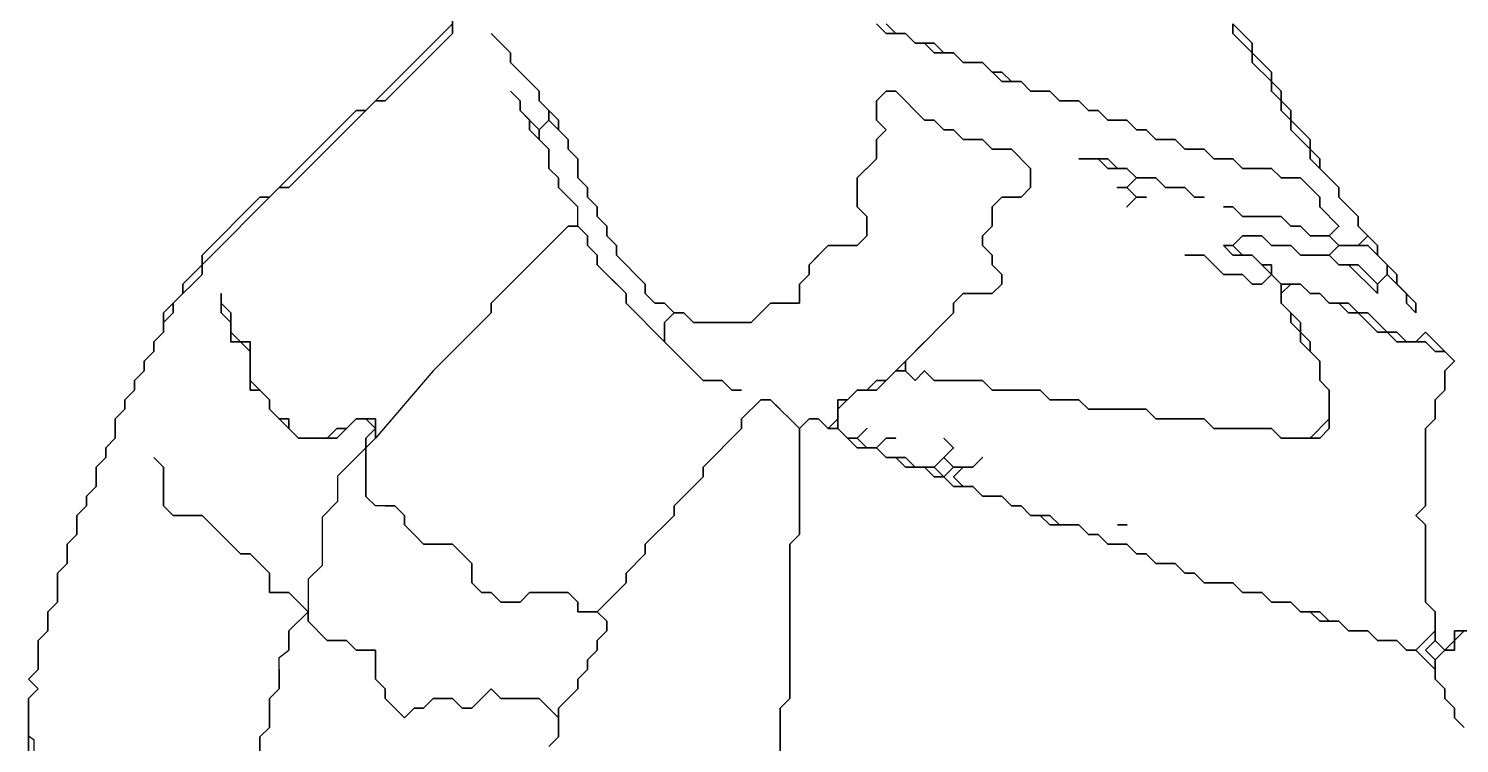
# Model space of a CAD drawing. Header units: millimetres. Extents: x 0.67 to 7.47, y 0.49 to 4.89.
# Drawn here: x 0.695 to 2.757, y 1.77 to 2.8 of the extents above; entities that cross this region are included whole.
import ezdxf

# ---------------------------------------------------------------- set-up
doc = ezdxf.new("R2010")
doc.units = ezdxf.units.MM
doc.layers.add('PDF_幾何圖形', color=7, linetype='Continuous')

msp = doc.modelspace()

# ---------------------------------------------------------------- linework, layer by layer
for p, q in [((1.4724, 2.5567), (1.4863, 2.5428)), ((1.4863, 2.515), (1.4863, 2.5428)), ((1.5558, 2.4039), (1.6113, 2.3483)), ((1.278, 2.3067), (1.1946, 2.2095)), ((1.1808, 2.1956), (1.1401, 2.1549)), ((1.1401, 2.1549), (1.1401, 2.1369)), ((1.1401, 2.1369), (1.1401, 2.1183)), ((1.1946, 2.112), (1.1808, 2.1256)), ((1.1401, 2.1183), (1.1179, 2.0959)), ((1.2085, 2.1122), (1.1946, 2.112)), ((1.1179, 2.0959), (1.1179, 2.0702)), ((1.1179, 2.0702), (1.1179, 2.0258)), ((1.1179, 2.0258), (1.0974, 2.0062)), ((1.0974, 2.0062), (1.0974, 1.9595)), ((1.0558, 1.8933), (1.0696, 1.9039)), ((1.0558, 1.8761), (1.0558, 1.8933)), ((0.7025, 1.7744), (0.6946, 1.7801)), ((0.7025, 1.7496), (0.7025, 1.7744))]:
    msp.add_line(p, q)
at = {"layer": 'PDF_幾何圖形', "lineweight": 35}
for p, q in [((1.3058, 2.8067), (1.1808, 2.6817)), ((1.3058, 2.7928), (1.3058, 2.8206)), ((1.9169, 2.8067), (1.9308, 2.7928)), ((2.4585, 2.7789), (2.4308, 2.8067)), ((1.2085, 2.6956), (1.3058, 2.7928)), ((1.3891, 2.765), (1.3613, 2.7928)), ((1.3613, 2.7928), (1.3891, 2.765)), ((1.9308, 2.7928), (1.9585, 2.7928)), ((1.9585, 2.7928), (1.9724, 2.7789)), ((1.3891, 2.7511), (1.3891, 2.765)), ((1.3891, 2.765), (1.3891, 2.7511)), ((1.9724, 2.7789), (1.9863, 2.7789)), ((1.9863, 2.7789), (2.0002, 2.765)), ((2.0002, 2.765), (2.028, 2.765)), ((2.028, 2.765), (2.0419, 2.7511)), ((2.4585, 2.765), (2.4585, 2.7789)), ((2.4863, 2.7372), (2.4585, 2.765)), ((1.4308, 2.7095), (1.3891, 2.7511)), ((1.3891, 2.7511), (1.4308, 2.7095)), ((2.0419, 2.7511), (2.0696, 2.7511)), ((2.0696, 2.7511), (2.0974, 2.7233)), ((2.0974, 2.7233), (2.1252, 2.7233)), ((2.1252, 2.7233), (2.1391, 2.7095)), ((2.4863, 2.7233), (2.4863, 2.7372)), ((2.5002, 2.7095), (2.4863, 2.7233)), ((1.403, 2.6956), (1.3891, 2.7095)), ((1.3891, 2.7095), (1.403, 2.6956)), ((1.4308, 2.6956), (1.4308, 2.7095)), ((1.4308, 2.7095), (1.4308, 2.6956)), ((1.9169, 2.6956), (1.9308, 2.7095)), ((1.9446, 2.7095), (1.9308, 2.7095)), ((1.9863, 2.6678), (1.9446, 2.7095)), ((2.1391, 2.7095), (2.1669, 2.7095)), ((2.1669, 2.7095), (2.1808, 2.6956)), ((2.5002, 2.6956), (2.5002, 2.7095)), ((1.1669, 2.6817), (1.0419, 2.5567)), ((1.0696, 2.5706), (1.1946, 2.6956)), ((1.1808, 2.6817), (1.1669, 2.6817)), ((1.1946, 2.6956), (1.2085, 2.6956)), ((1.403, 2.6817), (1.403, 2.6956)), ((1.403, 2.6956), (1.403, 2.6817)), ((1.4308, 2.6539), (1.403, 2.6817)), ((1.403, 2.6817), (1.4169, 2.6678)), ((1.4585, 2.6678), (1.4308, 2.6956)), ((1.4308, 2.6956), (1.4446, 2.6817)), ((1.4446, 2.6817), (1.4446, 2.6678)), ((1.9169, 2.6956), (1.9169, 2.6678)), ((1.9169, 2.6678), (1.9169, 2.6956)), ((2.1808, 2.6956), (2.2085, 2.6956)), ((2.2085, 2.6956), (2.2224, 2.6817)), ((2.2224, 2.6817), (2.2363, 2.6817)), ((2.2363, 2.6817), (2.2502, 2.6678)), ((2.5141, 2.6817), (2.5002, 2.6956)), ((2.5141, 2.6678), (2.5141, 2.6817)), ((1.4169, 2.6678), (1.4169, 2.6539)), ((1.4446, 2.6678), (1.4308, 2.6539)), ((1.4308, 2.6539), (1.4446, 2.6678)), ((1.4446, 2.6678), (1.4724, 2.64)), ((1.4585, 2.6539), (1.4585, 2.6678)), ((1.9169, 2.6678), (1.9308, 2.6539)), ((1.9308, 2.6539), (1.9169, 2.6678)), ((2.0002, 2.6678), (1.9863, 2.6678)), ((2.0141, 2.6539), (2.0002, 2.6678)), ((2.2502, 2.6678), (2.278, 2.6678)), ((2.278, 2.6678), (2.2919, 2.6539)), ((2.5419, 2.64), (2.5141, 2.6678)), ((1.4169, 2.6539), (1.4446, 2.6261)), ((1.4308, 2.64), (1.4308, 2.6539)), ((1.4446, 2.6261), (1.4308, 2.64)), ((1.4724, 2.64), (1.4585, 2.6539)), ((1.4724, 2.6261), (1.4724, 2.64)), ((1.4724, 2.64), (1.4724, 2.6261)), ((1.9308, 2.6539), (1.9169, 2.64)), ((1.9169, 2.64), (1.9308, 2.6539)), ((1.9169, 2.64), (1.9169, 2.6122)), ((1.9169, 2.6122), (1.9169, 2.64)), ((2.028, 2.6539), (2.0141, 2.6539)), ((2.0419, 2.64), (2.028, 2.6539)), ((2.0696, 2.64), (2.0419, 2.64)), ((2.0419, 2.64), (2.0558, 2.64)), ((2.0835, 2.6261), (2.0696, 2.64)), ((2.2919, 2.6539), (2.3058, 2.6539)), ((2.3058, 2.6539), (2.3196, 2.64)), ((2.3196, 2.64), (2.3474, 2.64)), ((2.3474, 2.64), (2.3613, 2.6261)), ((2.5419, 2.6261), (2.5419, 2.64)), ((1.4446, 2.6261), (1.4446, 2.5983)), ((1.4446, 2.5983), (1.4446, 2.6261)), ((1.4863, 2.6122), (1.4724, 2.6261)), ((1.4724, 2.6261), (1.4863, 2.6122)), ((2.1113, 2.6261), (2.0835, 2.6261)), ((2.0835, 2.6261), (2.0974, 2.6261)), ((2.1391, 2.5983), (2.1113, 2.6261)), ((2.3613, 2.6261), (2.3891, 2.6261)), ((2.3891, 2.6261), (2.403, 2.6122)), ((2.5558, 2.6122), (2.5419, 2.6261)), ((1.4863, 2.5845), (1.4863, 2.6122)), ((1.4863, 2.6122), (1.4863, 2.5845)), ((1.9169, 2.6122), (1.8891, 2.5845)), ((1.903, 2.5983), (1.9169, 2.6122)), ((2.403, 2.6122), (2.4308, 2.6122)), ((2.4308, 2.6122), (2.4446, 2.5983)), ((2.5558, 2.5983), (2.5558, 2.6122)), ((1.4446, 2.5983), (1.4585, 2.5845)), ((1.4585, 2.5845), (1.4446, 2.5983)), ((1.4585, 2.5845), (1.4585, 2.5706)), ((1.4585, 2.5706), (1.4585, 2.5845)), ((1.5002, 2.5706), (1.4863, 2.5845)), ((1.4863, 2.5845), (1.5002, 2.5706)), ((1.8891, 2.5845), (1.8891, 2.5428)), ((2.1391, 2.5706), (2.1391, 2.5983)), ((2.1391, 2.5845), (2.1391, 2.5706)), ((2.4446, 2.5983), (2.4863, 2.5983)), ((2.4863, 2.5983), (2.5002, 2.5845)), ((2.5002, 2.5845), (2.528, 2.5845)), ((2.528, 2.5845), (2.5558, 2.5567)), ((2.5835, 2.5706), (2.5558, 2.5983)), ((0.9446, 2.4595), (1.0558, 2.5706)), ((1.0558, 2.5706), (1.0696, 2.5706)), ((1.4585, 2.5706), (1.4724, 2.5567)), ((1.4724, 2.5567), (1.4585, 2.5706)), ((1.5002, 2.5567), (1.5002, 2.5706)), ((1.5002, 2.5706), (1.5002, 2.5567)), ((1.8891, 2.5428), (1.8891, 2.5706)), ((2.1391, 2.5706), (2.1252, 2.5567)), ((2.5835, 2.5567), (2.5835, 2.5706)), ((1.028, 2.5567), (0.9446, 2.4733)), ((1.0419, 2.5567), (1.028, 2.5567)), ((1.5141, 2.5428), (1.5002, 2.5567)), ((1.5002, 2.5567), (1.5141, 2.5428)), ((1.5141, 2.5428), (1.5141, 2.5289)), ((1.8891, 2.5428), (1.903, 2.5289)), ((1.903, 2.5289), (1.8891, 2.5428)), ((2.0974, 2.5567), (2.0835, 2.5428)), ((2.0835, 2.5428), (2.0835, 2.5289)), ((2.1252, 2.5567), (2.0974, 2.5567)), ((2.1113, 2.5567), (2.1252, 2.5567)), ((2.4308, 2.5428), (2.4169, 2.5428)), ((2.4169, 2.5428), (2.4308, 2.5428)), ((2.4446, 2.5289), (2.4308, 2.5428)), ((2.4308, 2.5428), (2.4446, 2.5289)), ((2.5558, 2.5567), (2.5558, 2.5428)), ((2.5558, 2.5428), (2.5835, 2.515)), ((2.6113, 2.5289), (2.5835, 2.5567)), ((1.5141, 2.5289), (1.528, 2.515)), ((1.903, 2.5289), (1.903, 2.5011)), ((1.903, 2.5011), (1.903, 2.5289)), ((2.0835, 2.515), (2.0835, 2.5289)), ((2.5002, 2.5289), (2.4446, 2.5289)), ((2.4446, 2.5289), (2.5002, 2.5289)), ((2.5141, 2.515), (2.5002, 2.5289)), ((2.5002, 2.5289), (2.5141, 2.515)), ((2.6113, 2.515), (2.6113, 2.5289)), ((1.4724, 2.515), (1.3613, 2.4039)), ((1.4446, 2.4872), (1.4724, 2.515)), ((1.4724, 2.515), (1.4863, 2.515)), ((1.4863, 2.515), (1.4724, 2.515)), ((1.4863, 2.515), (1.5002, 2.5011)), ((1.5002, 2.5011), (1.4863, 2.515)), ((1.5002, 2.5011), (1.5002, 2.4872)), ((1.5002, 2.4872), (1.5002, 2.5011)), ((1.528, 2.5011), (1.528, 2.515)), ((1.528, 2.515), (1.528, 2.5011)), ((1.5419, 2.4872), (1.528, 2.5011)), ((1.528, 2.5011), (1.5419, 2.4872)), ((1.903, 2.5011), (1.8891, 2.4872)), ((1.8891, 2.4872), (1.903, 2.5011)), ((2.0696, 2.5011), (2.0835, 2.515)), ((2.0696, 2.5011), (2.0696, 2.4872)), ((2.4308, 2.4872), (2.4446, 2.5011)), ((2.4446, 2.5011), (2.4308, 2.4872)), ((2.4446, 2.5011), (2.4724, 2.5011)), ((2.4724, 2.5011), (2.4446, 2.5011)), ((2.4724, 2.5011), (2.4863, 2.4872)), ((2.4863, 2.4872), (2.4724, 2.5011)), ((2.528, 2.515), (2.5141, 2.515)), ((2.5141, 2.515), (2.528, 2.515)), ((2.5419, 2.5011), (2.528, 2.515)), ((2.528, 2.515), (2.5419, 2.5011)), ((2.5696, 2.5011), (2.5419, 2.5011)), ((2.5419, 2.5011), (2.5696, 2.5011)), ((2.5835, 2.515), (2.5696, 2.5011)), ((2.5696, 2.5011), (2.5835, 2.4872)), ((2.6391, 2.4872), (2.6113, 2.515)), ((1.5002, 2.4872), (1.5141, 2.4733)), ((1.5141, 2.4733), (1.5002, 2.4872)), ((1.5419, 2.4733), (1.5419, 2.4872)), ((1.5419, 2.4872), (1.5419, 2.4733)), ((1.8196, 2.4595), (1.8474, 2.4872)), ((1.8891, 2.4872), (1.8474, 2.4872)), ((1.8474, 2.4872), (1.8891, 2.4872)), ((2.0696, 2.4872), (2.0835, 2.4733)), ((2.4308, 2.4872), (2.4169, 2.4872)), ((2.4169, 2.4872), (2.4308, 2.4733)), ((2.4446, 2.4733), (2.4308, 2.4872)), ((2.4863, 2.4872), (2.5141, 2.4872)), ((2.5141, 2.4872), (2.4863, 2.4872)), ((2.5141, 2.4872), (2.528, 2.4733)), ((2.528, 2.4733), (2.5141, 2.4872)), ((2.5835, 2.4872), (2.5696, 2.4733)), ((2.6391, 2.4733), (2.6391, 2.4872)), ((0.9446, 2.4595), (0.9169, 2.4317)), ((0.9446, 2.4733), (0.9446, 2.4595)), ((0.9446, 2.4456), (0.9446, 2.4595)), ((1.5141, 2.4733), (1.5141, 2.4595)), ((1.5141, 2.4595), (1.5141, 2.4733)), ((1.5558, 2.4178), (1.5141, 2.4595)), ((1.5835, 2.4317), (1.5419, 2.4733)), ((1.5419, 2.4733), (1.5835, 2.4317)), ((1.8335, 2.4733), (1.8196, 2.4595)), ((1.8196, 2.4595), (1.8196, 2.4456)), ((1.8196, 2.4456), (1.8196, 2.4595)), ((2.0835, 2.4595), (2.0835, 2.4733)), ((2.0835, 2.4733), (2.0835, 2.4595)), ((2.0974, 2.4456), (2.0835, 2.4595)), ((2.0835, 2.4595), (2.0974, 2.4456)), ((2.3891, 2.4733), (2.3613, 2.4733)), ((2.3613, 2.4733), (2.3891, 2.4733)), ((2.4169, 2.4456), (2.3891, 2.4733)), ((2.3891, 2.4733), (2.4169, 2.4456)), ((2.4308, 2.4733), (2.4585, 2.4733)), ((2.4585, 2.4733), (2.4446, 2.4733)), ((2.4724, 2.4595), (2.4585, 2.4733)), ((2.4585, 2.4733), (2.4863, 2.4456)), ((2.4863, 2.4595), (2.4724, 2.4595)), ((2.4863, 2.4456), (2.4863, 2.4595)), ((2.528, 2.4733), (2.5696, 2.4733)), ((2.5696, 2.4733), (2.528, 2.4733)), ((2.5696, 2.4733), (2.5835, 2.4595)), ((2.5835, 2.4595), (2.5974, 2.4595)), ((2.5974, 2.4595), (2.6391, 2.4178)), ((2.6669, 2.4456), (2.6391, 2.4733)), ((0.903, 2.4039), (0.9446, 2.4456)), ((1.528, 2.4456), (1.5419, 2.4317)), ((1.8196, 2.4456), (1.8058, 2.4317)), ((2.0974, 2.4317), (2.0974, 2.4456)), ((2.4446, 2.4456), (2.4169, 2.4456)), ((2.4169, 2.4456), (2.4446, 2.4456)), ((2.4585, 2.4317), (2.4446, 2.4456)), ((2.4446, 2.4456), (2.4585, 2.4317)), ((2.4863, 2.4456), (2.4724, 2.4317)), ((2.4724, 2.4317), (2.4863, 2.4456)), ((2.5002, 2.4317), (2.4863, 2.4456)), ((2.4863, 2.4456), (2.5002, 2.4317)), ((2.6391, 2.4317), (2.653, 2.4456)), ((2.653, 2.4456), (2.6808, 2.4178)), ((2.6669, 2.4317), (2.6669, 2.4456)), ((0.9169, 2.4178), (0.8891, 2.39)), ((0.9169, 2.4317), (0.9169, 2.4178)), ((1.5558, 2.4039), (1.5558, 2.4178)), ((1.5835, 2.4178), (1.5835, 2.4317)), ((1.5835, 2.4317), (1.5835, 2.4178)), ((1.5974, 2.4039), (1.5835, 2.4178)), ((1.5835, 2.4178), (1.5974, 2.4039)), ((1.8058, 2.4317), (1.8058, 2.4178)), ((1.8058, 2.4039), (1.8058, 2.4178)), ((2.0419, 2.4178), (2.028, 2.4039)), ((2.0696, 2.4178), (2.0419, 2.4178)), ((2.0558, 2.4178), (2.0835, 2.4178)), ((2.0835, 2.4178), (2.0974, 2.4317)), ((2.4724, 2.4317), (2.4585, 2.4317)), ((2.4585, 2.4317), (2.4724, 2.4317)), ((2.528, 2.4317), (2.5002, 2.4317)), ((2.5002, 2.4317), (2.5002, 2.4039)), ((2.5419, 2.4178), (2.528, 2.4317)), ((2.5558, 2.4178), (2.5419, 2.4178)), ((2.5696, 2.4039), (2.5558, 2.4178)), ((2.6391, 2.4178), (2.6391, 2.4317)), ((2.6946, 2.4039), (2.6669, 2.4317)), ((2.6808, 2.4178), (2.6808, 2.4039)), ((0.903, 2.39), (0.903, 2.4039)), ((1.3613, 2.4039), (1.3613, 2.39)), ((1.6113, 2.4039), (1.5974, 2.4039)), ((1.5974, 2.4039), (1.6113, 2.4039)), ((1.6252, 2.39), (1.6113, 2.4039)), ((1.6113, 2.4039), (1.6252, 2.39)), ((1.7363, 2.3761), (1.7641, 2.4039)), ((1.7919, 2.4039), (1.7641, 2.4039)), ((1.7641, 2.4039), (1.8058, 2.4039)), ((2.028, 2.4039), (2.028, 2.39)), ((2.5002, 2.4039), (2.5141, 2.39)), ((2.5974, 2.4039), (2.5696, 2.4039)), ((2.6113, 2.39), (2.5974, 2.4039)), ((2.6808, 2.4039), (2.6946, 2.39)), ((2.6946, 2.39), (2.6946, 2.4039)), ((0.8891, 2.39), (0.8891, 2.3622)), ((0.8891, 2.3761), (0.903, 2.39)), ((0.8891, 2.3622), (0.8891, 2.3761)), ((1.3613, 2.39), (1.278, 2.3067)), ((1.3335, 2.3622), (1.3613, 2.39)), ((1.6252, 2.39), (1.6113, 2.3761)), ((1.6113, 2.3761), (1.6113, 2.3483)), ((1.6391, 2.39), (1.6252, 2.39)), ((1.653, 2.3761), (1.6391, 2.39)), ((1.6391, 2.39), (1.653, 2.3761)), ((1.7224, 2.3761), (1.653, 2.3761)), ((1.653, 2.3761), (1.7363, 2.3761)), ((2.028, 2.39), (1.9724, 2.3345)), ((2.0002, 2.3622), (2.028, 2.39)), ((2.5141, 2.39), (2.5141, 2.3761)), ((2.5141, 2.3761), (2.528, 2.3622)), ((2.6252, 2.39), (2.6113, 2.39)), ((2.653, 2.3622), (2.6252, 2.39)), ((0.8891, 2.3622), (0.8752, 2.3483)), ((0.8752, 2.3483), (0.8891, 2.3622)), ((2.528, 2.3622), (2.528, 2.3483)), ((2.6669, 2.3622), (2.653, 2.3622)), ((2.6808, 2.3483), (2.6669, 2.3622)), ((2.7085, 2.3622), (2.6946, 2.3483)), ((2.7502, 2.3206), (2.7085, 2.3622)), ((0.8752, 2.3345), (0.8613, 2.3206)), ((0.8613, 2.3206), (0.8752, 2.3345)), ((0.8752, 2.3483), (0.8752, 2.3345)), ((0.8752, 2.3345), (0.8752, 2.3483)), ((1.2919, 2.3206), (1.3196, 2.3483)), ((1.6113, 2.3483), (1.6669, 2.2928)), ((1.9585, 2.3206), (1.9863, 2.3483)), ((2.528, 2.3483), (2.5558, 2.3206)), ((2.6946, 2.3483), (2.6808, 2.3483)), ((0.8613, 2.3206), (0.8613, 2.3067)), ((0.8613, 2.3067), (0.8613, 2.3206)), ((1.9585, 2.3206), (1.9308, 2.2928)), ((1.9585, 2.3067), (1.9585, 2.3206)), ((2.5558, 2.3206), (2.5558, 2.2928)), ((2.7363, 2.3067), (2.7502, 2.3206)), ((0.8613, 2.3067), (0.8474, 2.2928)), ((0.8474, 2.2928), (0.8613, 2.3067)), ((0.8474, 2.2928), (0.8474, 2.2789)), ((0.8474, 2.2789), (0.8474, 2.2928)), ((1.6669, 2.2928), (1.6946, 2.2928)), ((1.6946, 2.2928), (1.6808, 2.2928)), ((1.6946, 2.2928), (1.7085, 2.2789)), ((1.7085, 2.2789), (1.6946, 2.2928)), ((1.9169, 2.2928), (1.903, 2.2789)), ((1.9308, 2.2928), (1.9169, 2.2928)), ((1.9724, 2.2928), (1.9585, 2.3067)), ((1.9863, 2.3067), (1.9724, 2.2928)), ((2.0002, 2.2928), (1.9863, 2.3067)), ((2.0696, 2.2928), (2.0002, 2.2928)), ((2.0835, 2.2789), (2.0696, 2.2928)), ((2.5558, 2.2928), (2.5696, 2.2789)), ((2.7363, 2.2789), (2.7363, 2.3067)), ((0.8474, 2.2789), (0.8335, 2.265)), ((0.8335, 2.265), (0.8474, 2.2789)), ((1.7085, 2.2789), (1.7224, 2.2789)), ((1.7224, 2.2789), (1.7085, 2.2789)), ((1.8891, 2.2789), (1.8752, 2.265)), ((1.903, 2.2789), (1.8891, 2.2789)), ((2.153, 2.2789), (2.0835, 2.2789)), ((2.1669, 2.265), (2.153, 2.2789)), ((2.5696, 2.2789), (2.5696, 2.2372)), ((2.7224, 2.265), (2.7363, 2.2789)), ((0.8335, 2.2511), (0.8196, 2.2372)), ((0.8196, 2.2372), (0.8335, 2.2511)), ((0.8335, 2.265), (0.8335, 2.2511)), ((0.8335, 2.2511), (0.8335, 2.265)), ((1.7502, 2.265), (1.7224, 2.2372)), ((1.7641, 2.265), (1.7502, 2.265)), ((1.8058, 2.2233), (1.7641, 2.265)), ((1.7641, 2.265), (1.778, 2.2511)), ((1.8752, 2.265), (1.8613, 2.265)), ((1.8613, 2.265), (1.8613, 2.2372)), ((2.2085, 2.265), (2.1669, 2.265)), ((2.2224, 2.2511), (2.2085, 2.265)), ((2.3058, 2.2511), (2.2224, 2.2511)), ((2.3196, 2.2372), (2.3058, 2.2511)), ((2.7224, 2.2372), (2.7224, 2.265)), ((0.8196, 2.2372), (0.8196, 2.2095)), ((0.8196, 2.2095), (0.8196, 2.2372)), ((1.7224, 2.2372), (1.7224, 2.2233)), ((1.7919, 2.2372), (1.8058, 2.2233)), ((1.8196, 2.2372), (1.8058, 2.2233)), ((1.8058, 2.2233), (1.8196, 2.2372)), ((1.8335, 2.2372), (1.8196, 2.2372)), ((1.8196, 2.2372), (1.8335, 2.2372)), ((1.8474, 2.2233), (1.8335, 2.2372)), ((1.8335, 2.2372), (1.8474, 2.2233)), ((1.8613, 2.2372), (1.8474, 2.2233)), ((2.3891, 2.2372), (2.3196, 2.2372)), ((2.403, 2.2233), (2.3891, 2.2372)), ((2.5696, 2.2372), (2.5419, 2.2095)), ((2.7085, 2.2233), (2.7224, 2.2372)), ((0.8196, 2.2095), (0.8058, 2.1956)), ((0.8058, 2.1956), (0.8196, 2.2095)), ((1.7224, 2.2233), (1.6669, 2.1678)), ((1.8058, 2.2233), (1.8058, 2.0706)), ((1.8058, 2.0706), (1.8058, 2.2233)), ((1.8474, 2.2233), (1.8613, 2.2233)), ((1.8613, 2.2233), (1.8891, 2.1956)), ((2.4863, 2.2233), (2.403, 2.2233)), ((2.5002, 2.2095), (2.4863, 2.2233)), ((2.5419, 2.2095), (2.5002, 2.2095)), ((2.7085, 2.1122), (2.7085, 2.2233)), ((0.8058, 2.1956), (0.8058, 2.1817)), ((0.8058, 2.1817), (0.8058, 2.1956)), ((1.8891, 2.1956), (1.9169, 2.1956)), ((1.9169, 2.1956), (1.9308, 2.1817)), ((0.8058, 2.1817), (0.7919, 2.1678)), ((0.7919, 2.1678), (0.8058, 2.1817)), ((0.7919, 2.1678), (0.7919, 2.14)), ((0.7919, 2.14), (0.7919, 2.1678)), ((0.8891, 2.1678), (0.8752, 2.1817)), ((0.8752, 2.1817), (0.8891, 2.1678)), ((0.8891, 2.1122), (0.8891, 2.1678)), ((0.8891, 2.1678), (0.8891, 2.1122)), ((1.6669, 2.1678), (1.6669, 2.1539)), ((1.9308, 2.1817), (1.9446, 2.1817)), ((1.9446, 2.1817), (1.9585, 2.1678)), ((1.9585, 2.1678), (1.9863, 2.1678)), ((1.9863, 2.1678), (2.0002, 2.1539)), ((1.6669, 2.1539), (1.6252, 2.1122)), ((2.0002, 2.1539), (2.0141, 2.1539)), ((2.0141, 2.1539), (2.028, 2.14)), ((0.7919, 2.14), (0.778, 2.1261)), ((0.778, 2.1261), (0.7919, 2.14)), ((0.778, 2.1261), (0.778, 2.1122)), ((0.778, 2.1122), (0.778, 2.1261)), ((2.028, 2.14), (2.0558, 2.14)), ((2.0558, 2.14), (2.0696, 2.1261)), ((2.0696, 2.1261), (2.0974, 2.1261)), ((2.0974, 2.1261), (2.1113, 2.1122)), ((0.778, 2.1122), (0.7641, 2.0983)), ((0.7641, 2.0983), (0.778, 2.1122)), ((0.903, 2.0983), (0.8891, 2.1122)), ((1.2224, 2.1122), (1.2085, 2.1122)), ((1.2224, 2.1122), (1.2363, 2.0983)), ((1.6252, 2.1122), (1.6252, 2.0983)), ((2.1113, 2.1122), (2.1252, 2.1122)), ((2.1252, 2.1122), (2.1391, 2.0983)), ((2.6946, 2.0983), (2.7085, 2.1122)), ((0.7641, 2.0983), (0.7641, 2.0706)), ((0.7641, 2.0706), (0.7641, 2.0983)), ((0.9446, 2.0983), (0.903, 2.0983)), ((0.9169, 2.0983), (0.9446, 2.0983)), ((0.9585, 2.0845), (0.9446, 2.0983)), ((0.9446, 2.0983), (1.0002, 2.0428)), ((1.2363, 2.0983), (1.2363, 2.0845)), ((1.2363, 2.0845), (1.2502, 2.0706)), ((1.6252, 2.0983), (1.5835, 2.0567)), ((2.1391, 2.0983), (2.153, 2.0983)), ((2.153, 2.0983), (2.1669, 2.0845)), ((2.1669, 2.0845), (2.2085, 2.0845)), ((2.2085, 2.0845), (2.2224, 2.0706)), ((2.7085, 2.0845), (2.6946, 2.0983)), ((2.7085, 1.9733), (2.7085, 2.0845)), ((0.7641, 2.0706), (0.7502, 2.0567)), ((0.7502, 2.0567), (0.7641, 2.0706)), ((1.2641, 2.0567), (1.2502, 2.0706)), ((1.8058, 2.0706), (1.7919, 2.0567)), ((1.7919, 2.0567), (1.8058, 2.0706)), ((2.2224, 2.0706), (2.2363, 2.0706)), ((2.2363, 2.0706), (2.2502, 2.0567)), ((0.7502, 2.0567), (0.7502, 2.0289)), ((0.7502, 2.0289), (0.7502, 2.0567)), ((1.0002, 2.0428), (1.0141, 2.0428)), ((1.0419, 2.015), (1.0141, 2.0428)), ((1.0141, 2.0428), (1.0419, 2.015)), ((1.3058, 2.0567), (1.2641, 2.0567)), ((1.2641, 2.0567), (1.2919, 2.0567)), ((1.3335, 2.0289), (1.3058, 2.0567)), ((1.5835, 2.0428), (1.5558, 2.015)), ((1.5835, 2.0567), (1.5835, 2.0428)), ((1.7919, 2.0567), (1.7919, 1.8345)), ((1.7919, 1.8345), (1.7919, 2.0567)), ((2.2502, 2.0567), (2.278, 2.0567)), ((2.278, 2.0567), (2.2919, 2.0428)), ((2.2919, 2.0428), (2.3058, 2.0428)), ((2.3058, 2.0428), (2.3196, 2.0289)), ((0.7502, 2.0289), (0.7363, 2.015)), ((0.7363, 2.015), (0.7502, 2.0289)), ((1.3335, 2.0011), (1.3335, 2.0289)), ((2.3196, 2.0289), (2.3474, 2.0289)), ((2.3474, 2.0289), (2.3613, 2.015)), ((0.7363, 2.015), (0.7363, 1.9733)), ((0.7363, 1.9733), (0.7363, 2.015)), ((1.0419, 2.0011), (1.0419, 2.015)), ((1.0419, 2.015), (1.0419, 1.9872)), ((1.3335, 2.015), (1.3335, 2.0011)), ((1.3474, 1.9872), (1.3335, 2.0011)), ((1.3335, 2.0011), (1.3474, 1.9872)), ((1.5558, 2.0011), (1.5141, 1.9595)), ((1.5558, 2.015), (1.5558, 2.0011)), ((2.3613, 2.015), (2.3752, 2.015)), ((2.3752, 2.015), (2.3891, 2.0011)), ((2.3891, 2.0011), (2.4308, 2.0011)), ((2.4308, 2.0011), (2.4446, 1.9872)), ((1.0419, 1.9872), (1.0696, 1.9872)), ((1.0974, 1.9595), (1.0696, 1.9872)), ((1.0696, 1.9872), (1.0974, 1.9595)), ((1.3613, 1.9872), (1.3474, 1.9872)), ((1.3474, 1.9872), (1.3613, 1.9872)), ((1.3752, 1.9733), (1.3613, 1.9872)), ((1.3613, 1.9872), (1.3752, 1.9733)), ((1.403, 1.9733), (1.4169, 1.9872)), ((1.4724, 1.9872), (1.4169, 1.9872)), ((1.4169, 1.9872), (1.4724, 1.9872)), ((1.4724, 1.9872), (1.4863, 1.9733)), ((2.4446, 1.9872), (2.4724, 1.9872)), ((2.4724, 1.9872), (2.4863, 1.9733)), ((0.7363, 1.9733), (0.7224, 1.9595)), ((0.7224, 1.9595), (0.7363, 1.9733)), ((0.7224, 1.9595), (0.7224, 1.9317)), ((0.7224, 1.9317), (0.7224, 1.9595)), ((1.0974, 1.9595), (1.0696, 1.9317)), ((1.0974, 1.9456), (1.0974, 1.9595)), ((1.3891, 1.9733), (1.3752, 1.9733)), ((1.3752, 1.9733), (1.403, 1.9733)), ((1.4863, 1.9733), (1.4863, 1.9595)), ((1.4863, 1.9595), (1.5002, 1.9595)), ((1.5141, 1.9595), (1.5002, 1.9595)), ((1.5141, 1.9595), (1.528, 1.9733)), ((1.528, 1.9456), (1.5141, 1.9595)), ((2.4863, 1.9733), (2.5141, 1.9733)), ((2.5141, 1.9733), (2.528, 1.9595)), ((2.528, 1.9595), (2.5419, 1.9595)), ((2.5419, 1.9595), (2.5558, 1.9456)), ((2.7224, 1.9595), (2.7085, 1.9733)), ((2.7224, 1.9178), (2.7224, 1.9595)), ((1.0696, 1.9317), (1.0835, 1.9456)), ((1.1252, 1.9178), (1.0974, 1.9456)), ((1.528, 1.9317), (1.528, 1.9456)), ((2.5558, 1.9456), (2.5835, 1.9456)), ((2.5835, 1.9456), (2.5974, 1.9317)), ((0.7224, 1.9317), (0.7085, 1.9178)), ((0.7085, 1.9178), (0.7224, 1.9317)), ((1.0696, 1.9317), (1.0696, 1.9039)), ((1.0696, 1.9039), (1.0696, 1.9317)), ((1.1113, 1.9317), (1.1252, 1.9178)), ((1.5141, 1.9178), (1.528, 1.9317)), ((2.5974, 1.9317), (2.6252, 1.9317)), ((2.6252, 1.9317), (2.6391, 1.9178)), ((2.7502, 1.9178), (2.7641, 1.9317)), ((2.778, 1.9317), (2.7502, 1.9317)), ((2.7502, 1.9317), (2.7502, 1.9178)), ((0.7085, 1.9178), (0.7085, 1.8761)), ((0.7085, 1.8761), (0.7085, 1.9178)), ((1.153, 1.9178), (1.1252, 1.9178)), ((1.1252, 1.9178), (1.153, 1.9178)), ((1.1669, 1.9039), (1.153, 1.9178)), ((1.153, 1.9178), (1.1669, 1.9039)), ((1.1946, 1.9039), (1.1669, 1.9039)), ((1.1669, 1.9039), (1.1808, 1.9039)), ((1.1946, 1.8622), (1.1946, 1.9039)), ((1.5002, 1.89), (1.5141, 1.9039)), ((1.5141, 1.9039), (1.5141, 1.9178)), ((2.6391, 1.9178), (2.6669, 1.9178)), ((2.6669, 1.9178), (2.6808, 1.9039)), ((2.6808, 1.9039), (2.6946, 1.9039)), ((2.6946, 1.9039), (2.7224, 1.8761)), ((2.7363, 1.9039), (2.7224, 1.9178)), ((2.7224, 1.89), (2.7363, 1.9039)), ((2.7502, 1.9178), (2.7363, 1.9039)), ((2.7363, 1.9039), (2.7502, 1.9039)), ((2.7502, 1.9039), (2.7502, 1.9178)), ((1.1946, 1.89), (1.1946, 1.8622)), ((1.5002, 1.89), (1.5002, 1.8761)), ((1.5002, 1.8761), (1.5002, 1.89)), ((2.7224, 1.8622), (2.7224, 1.89)), ((0.7085, 1.8761), (0.6946, 1.8622)), ((0.6946, 1.8622), (0.7085, 1.8761)), ((0.6946, 1.8622), (0.7085, 1.8483)), ((0.7085, 1.8483), (0.6946, 1.8622)), ((1.0558, 1.8483), (1.0558, 1.8761)), ((1.0558, 1.8761), (1.0558, 1.8483)), ((1.2085, 1.8483), (1.1946, 1.8622)), ((1.1946, 1.8622), (1.2085, 1.8483)), ((1.5002, 1.8761), (1.4863, 1.8622)), ((1.4863, 1.8622), (1.5002, 1.8761)), ((1.4863, 1.8483), (1.4863, 1.8622)), ((2.7224, 1.8761), (2.7224, 1.8622)), ((2.7363, 1.8483), (2.7224, 1.8622)), ((2.7224, 1.8622), (2.7363, 1.8483)), ((0.7085, 1.8483), (0.6946, 1.8345)), ((0.6946, 1.8345), (0.7085, 1.8483)), ((1.0419, 1.8345), (1.0558, 1.8483)), ((1.0558, 1.8483), (1.0419, 1.8345)), ((1.2085, 1.8345), (1.2085, 1.8483)), ((1.2085, 1.8483), (1.2085, 1.8345)), ((1.3474, 1.8345), (1.3613, 1.8483)), ((1.3613, 1.8483), (1.3752, 1.8345)), ((1.4585, 1.8206), (1.4863, 1.8483)), ((2.7363, 1.8345), (2.7363, 1.8483)), ((2.7363, 1.8483), (2.7363, 1.8345)), ((0.6946, 1.8345), (0.6946, 1.6678)), ((0.6946, 1.6678), (0.6946, 1.8345)), ((1.0419, 1.7928), (1.0419, 1.8345)), ((1.0419, 1.8345), (1.0419, 1.7928)), ((1.2363, 1.8067), (1.2085, 1.8345)), ((1.2224, 1.8206), (1.2363, 1.8067)), ((1.2502, 1.8206), (1.2363, 1.8067)), ((1.2363, 1.8067), (1.2502, 1.8206)), ((1.2641, 1.8206), (1.2502, 1.8206)), ((1.2502, 1.8206), (1.2641, 1.8206)), ((1.278, 1.8345), (1.2641, 1.8206)), ((1.2641, 1.8206), (1.278, 1.8345)), ((1.278, 1.8345), (1.3058, 1.8345)), ((1.3196, 1.8206), (1.3058, 1.8345)), ((1.3058, 1.8345), (1.3196, 1.8206)), ((1.3335, 1.8206), (1.3196, 1.8206)), ((1.3196, 1.8206), (1.3335, 1.8206)), ((1.3474, 1.8345), (1.3335, 1.8206)), ((1.3752, 1.8345), (1.4308, 1.8345)), ((1.4308, 1.8345), (1.3891, 1.8345)), ((1.4446, 1.8206), (1.4308, 1.8345)), ((1.4308, 1.8345), (1.4585, 1.8067)), ((1.4585, 1.7789), (1.4585, 1.8206)), ((1.7919, 1.8345), (1.778, 1.8206)), ((1.778, 1.8206), (1.7919, 1.8345)), ((1.778, 1.8206), (1.778, 1.7511)), ((1.778, 1.7511), (1.778, 1.8206)), ((2.7502, 1.8206), (2.7363, 1.8345)), ((2.7363, 1.8345), (2.7502, 1.8206)), ((2.7502, 1.8067), (2.7502, 1.8206)), ((2.7502, 1.8206), (2.7502, 1.8067)), ((1.4585, 1.8067), (1.4585, 1.7789)), ((2.7641, 1.7928), (2.7502, 1.8067)), ((2.7502, 1.8067), (2.7641, 1.7928)), ((1.0419, 1.7928), (1.028, 1.7789)), ((1.028, 1.7789), (1.028, 1.7372)), ((1.4585, 1.7789), (1.4446, 1.765))]:
    msp.add_line(p, q, dxfattribs=at)
for points in [[(2.4308, 2.8067), (2.4308, 2.7928), (2.4585, 2.765), (2.4585, 2.7511), (2.4863, 2.7233), (2.4863, 2.7095), (2.5002, 2.6956), (2.5002, 2.6817), (2.5141, 2.6678), (2.5141, 2.6539), (2.5419, 2.6261), (2.5419, 2.6122), (2.5835, 2.5706), (2.5835, 2.5567), (2.6113, 2.5289), (2.6113, 2.515), (2.6252, 2.5011), (2.6113, 2.4872), (2.5835, 2.4872), (2.5696, 2.5011), (2.5835, 2.515), (2.5558, 2.5428), (2.5558, 2.5567), (2.528, 2.5845), (2.5002, 2.5845), (2.4863, 2.5983), (2.4446, 2.5983), (2.4308, 2.6122), (2.403, 2.6122), (2.3891, 2.6261), (2.3613, 2.6261), (2.3474, 2.64), (2.3196, 2.64), (2.3058, 2.6539), (2.2919, 2.6539), (2.278, 2.6678), (2.2502, 2.6678), (2.2363, 2.6817), (2.2224, 2.6817), (2.2085, 2.6956), (2.1808, 2.6956), (2.1669, 2.7095), (2.1391, 2.7095), (2.1252, 2.7233), (2.1113, 2.7233), (2.0974, 2.7372), (2.0835, 2.7372), (2.0696, 2.7511), (2.0419, 2.7511), (2.028, 2.765), (2.0141, 2.765), (2.0002, 2.7789), (1.9724, 2.7789), (1.9585, 2.7928), (1.9446, 2.7928), (1.9308, 2.8067)], [(2.2641, 2.0845), (2.278, 2.0845), (2.2641, 2.0845)]]:
    msp.add_lwpolyline(points, dxfattribs=at)
for points in [[(2.2085, 2.6122), (2.2363, 2.6122), (2.2502, 2.5983), (2.278, 2.5983), (2.2919, 2.5845), (2.278, 2.5706), (2.2641, 2.5706), (2.278, 2.5706), (2.2919, 2.5567), (2.278, 2.5428), (2.2919, 2.5567), (2.3058, 2.5567), (2.2919, 2.5567), (2.278, 2.5706), (2.2919, 2.5845), (2.3196, 2.5845), (2.3335, 2.5706), (2.3613, 2.5706), (2.3752, 2.5567), (2.3891, 2.5567), (2.3752, 2.5567), (2.3613, 2.5706), (2.3335, 2.5706), (2.3196, 2.5845), (2.2919, 2.5845), (2.278, 2.5983), (2.2641, 2.5983), (2.2502, 2.6122)], [(2.5696, 2.4733), (2.5835, 2.4872), (2.6252, 2.4872), (2.653, 2.4595), (2.653, 2.4456), (2.6391, 2.4317), (2.6113, 2.4595), (2.5835, 2.4595)], [(1.1808, 2.1256), (1.1808, 2.1956), (1.1946, 2.2095), (1.1946, 2.2372), (1.1669, 2.2372), (1.153, 2.2233), (1.1391, 2.2233), (1.1252, 2.2095), (1.0835, 2.2095), (1.0696, 2.2233), (1.0696, 2.2372), (1.0558, 2.2372), (1.0419, 2.2511), (1.0419, 2.265), (1.0141, 2.2928), (1.0141, 2.3483), (1.0002, 2.3483), (0.9863, 2.3622), (0.9863, 2.39), (0.9724, 2.4039), (0.9724, 2.4178), (0.9724, 2.39), (0.9863, 2.3761), (0.9863, 2.3483), (1.0002, 2.3483), (1.0141, 2.3345), (1.0141, 2.2789), (1.028, 2.2789), (1.0419, 2.265), (1.0419, 2.2511), (1.0835, 2.2095), (1.1391, 2.2095), (1.1669, 2.2372), (1.1808, 2.2372), (1.1946, 2.2233), (1.1808, 2.2095)], [(2.5002, 2.4178), (2.5141, 2.4317), (2.528, 2.4317), (2.5419, 2.4178), (2.5558, 2.4178), (2.5696, 2.4039), (2.5835, 2.4039), (2.5974, 2.39), (2.6113, 2.39), (2.6391, 2.3622), (2.653, 2.3622), (2.6669, 2.3483), (2.7085, 2.3483), (2.7224, 2.3345), (2.7363, 2.3345), (2.7502, 2.3206), (2.7363, 2.3067), (2.7363, 2.2789), (2.7224, 2.265), (2.7224, 2.2372), (2.7085, 2.2233), (2.7085, 2.1122), (2.6946, 2.0983), (2.7085, 2.0845), (2.7085, 1.9733), (2.7224, 1.9595), (2.7224, 1.9317), (2.6946, 1.9039), (2.6808, 1.9039), (2.6669, 1.9178), (2.6391, 1.9178), (2.6252, 1.9317), (2.5974, 1.9317), (2.5835, 1.9456), (2.5696, 1.9456), (2.5558, 1.9595), (2.528, 1.9595), (2.5141, 1.9733), (2.4863, 1.9733), (2.4724, 1.9872), (2.4446, 1.9872), (2.4308, 2.0011), (2.3891, 2.0011), (2.3752, 2.015), (2.3613, 2.015), (2.3474, 2.0289), (2.3196, 2.0289), (2.3058, 2.0428), (2.2919, 2.0428), (2.278, 2.0567), (2.2502, 2.0567), (2.2363, 2.0706), (2.2224, 2.0706), (2.2085, 2.0845), (2.1808, 2.0845), (2.1669, 2.0983), (2.1391, 2.0983), (2.1252, 2.1122), (2.1113, 2.1122), (2.0974, 2.1261), (2.0696, 2.1261), (2.0558, 2.14), (2.0419, 2.14), (2.028, 2.1539), (2.0419, 2.1678), (2.0558, 2.1678), (2.0696, 2.1817), (2.0558, 2.1678), (2.028, 2.1678), (2.0141, 2.1817), (2.028, 2.1956), (2.0141, 2.2095), (2.028, 2.1956), (2.0002, 2.1678), (1.9724, 2.1678), (1.9585, 2.1817), (1.9308, 2.1817), (1.9169, 2.1956), (1.9308, 2.2095), (1.9446, 2.2095), (1.9308, 2.2095), (1.9169, 2.1956), (1.903, 2.1956), (1.8891, 2.2095), (1.903, 2.2233), (1.8891, 2.2095), (1.8752, 2.2095), (1.8613, 2.2233), (1.8613, 2.2511), (1.8891, 2.2789), (1.9169, 2.2789), (1.9446, 2.3067), (1.9585, 2.3067), (1.9724, 2.2928), (1.9863, 2.3067), (2.0002, 2.2928), (2.0696, 2.2928), (2.0835, 2.2789), (2.153, 2.2789), (2.1669, 2.265), (2.2085, 2.265), (2.2224, 2.2511), (2.3058, 2.2511), (2.3196, 2.2372), (2.3891, 2.2372), (2.403, 2.2233), (2.4863, 2.2233), (2.5002, 2.2095), (2.5558, 2.2095), (2.5696, 2.2233), (2.5696, 2.2789), (2.5558, 2.2928), (2.5558, 2.3206), (2.5419, 2.3345), (2.5419, 2.3483), (2.528, 2.3622), (2.528, 2.3761), (2.5002, 2.4039)], [(2.0002, 2.1678), (2.0141, 2.1817), (2.028, 2.1678), (2.0141, 2.1539)], [(2.7085, 1.9039), (2.7224, 1.9178), (2.7363, 1.9039), (2.7224, 1.89)]]:
    msp.add_lwpolyline(points, close=True, dxfattribs=at)

doc.saveas('drawing.dxf')
